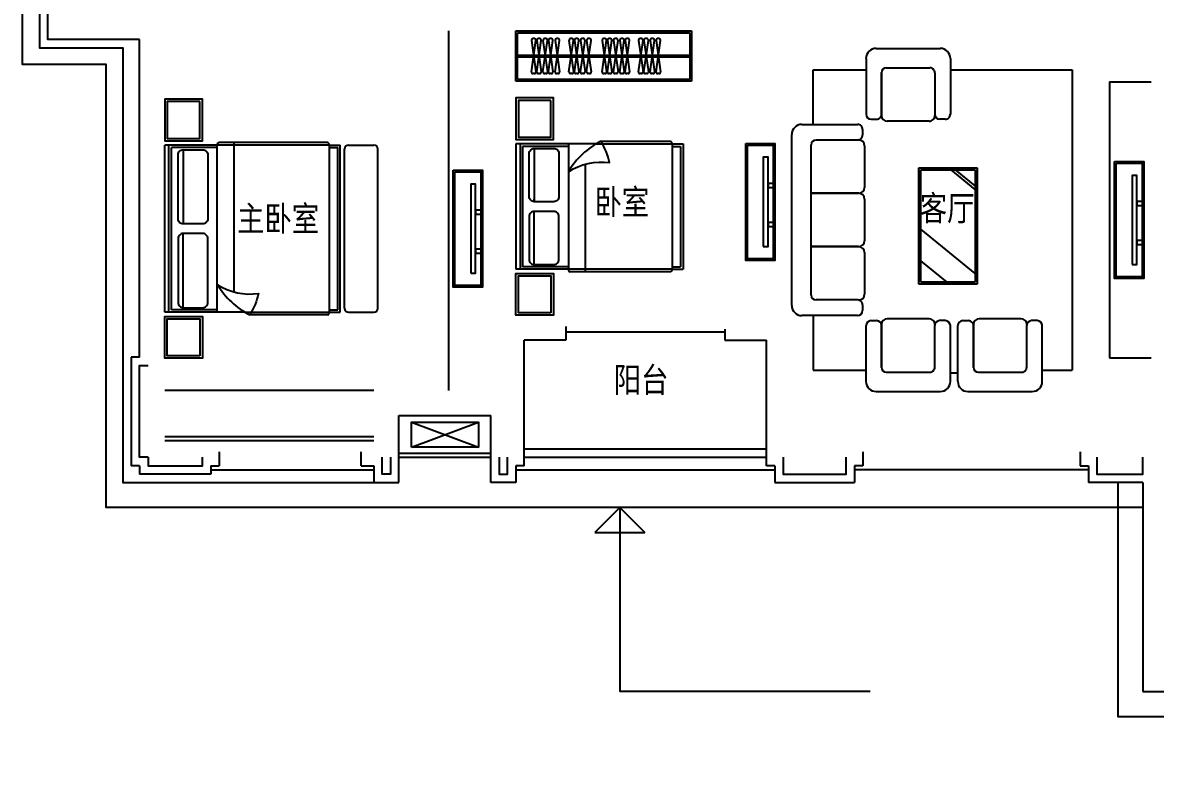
# Model space of a CAD drawing. Extents: x 544659 to 588977, y -8328 to 21775.
# Drawn here: x 549177 to 562727, y 3425 to 12525 of the extents above; entities that cross this region are included whole.
import ezdxf

# ---------------------------------------------------------------- set-up
doc = ezdxf.new("R2010")
doc.units = 0
doc.header["$LTSCALE"] = 1000
doc.header["$MEASUREMENT"] = 0
doc.linetypes.add('CONTINOUS', pattern=[0])
for name, color, linetype in [('DIM_ELEV', 3, 'CONTINUOUS'), ('J家具', 25, 'CONTINUOUS'), ('TEXT', 7, 'CONTINUOUS'), ('WALL', 9, 'CONTINUOUS'), ('WINDOW', 4, 'CONTINUOUS'), ('保温层', 42, 'CONTINUOUS'), ('剖面墙线', 254, 'CONTINUOUS'), ('栏杆', 2, 'CONTINUOUS'), ('看线', 157, 'CONTINUOUS'), ('空调', 231, 'CONTINOUS'), ('空调百叶', 35, 'CONTINUOUS')]:
    doc.layers.add(name, color=color, linetype=linetype)
doc.styles.add('-黑体', font='SIMHEI.TTF', dxfattribs={"width": 0.8})
doc.styles.add('DIM_FONT', font='SIMPLEX.shx', dxfattribs={"width": 0.8})

# ---------------------------------------------------------------- blocks, each defined once
blk = doc.blocks.new('ds')
at = {"layer": 'J家具', "ltscale": 0.5}
blk.add_lwpolyline([(0, -700), (350, -700), (350, 700), (0, 700)], close=True, dxfattribs=at)
at = {"layer": 'J家具', "color": 251, "ltscale": 40}
for points in [[(20, -680), (330, -680), (330, 680), (20, 680)], [(210, 533), (268, 533), (268, -533), (210, -533)], [(268, 294), (350, 294), (350, 246), (268, 246)], [(268, -172), (350, -172), (350, -220), (268, -220)]]:
    blk.add_lwpolyline(points, close=True, dxfattribs=at)
blk = doc.blocks.new('fsfsfsf')
at = {"layer": 'J家具'}
for p, q in [((-3930, -92896), (-3161, -92896)), ((-4050, -93016), (-4050, -93683)), ((-3041, -93016), (-3041, -93683)), ((-4682, -93153), (-4050, -93153)), ((-4682, -93805), (-4682, -93153)), ((-3865, -93697), (-3865, -93184)), ((-3865, -93184), (-3865, -93697)), ((-3865, -93186), (-3865, -93685)), ((-3807, -93128), (-3285, -93128)), ((-3227, -93186), (-3227, -93685)), ((-3041, -93153), (-1585, -93153)), ((-1585, -93153), (-1585, -96743)), ((-3990, -93743), (-3923, -93743)), ((-3101, -93743), (-3169, -93743)), ((-4818, -93805), (-4151, -93805)), ((-4091, -93865), (-4091, -93932)), ((-3296, -93766), (-3795, -93766)), ((-4938, -95971), (-4938, -93925)), ((-4648, -93991), (-4149, -93991)), ((-4706, -94629), (-4706, -94049)), ((-4068, -94060), (-4068, -94559)), ((-3416, -95716), (-3416, -94323)), ((-3416, -94323), (-2719, -94323)), ((-3393, -95692), (-3393, -94346)), ((-3393, -94346), (-2743, -94346)), ((-2743, -94583), (-3033, -94346)), ((-2743, -94540), (-2979, -94346)), ((-2743, -94346), (-2743, -95692)), ((-2719, -94323), (-2719, -95716)), ((-4706, -95267), (-4706, -94629)), ((-4138, -94629), (-4706, -94629)), ((-4706, -94629), (-4138, -94629)), ((-4068, -94698), (-4068, -95197)), ((-2743, -95587), (-3393, -95056)), ((-4706, -95847), (-4706, -95267)), ((-4138, -95267), (-4706, -95267)), ((-4706, -95267), (-4138, -95267)), ((-4068, -95337), (-4068, -95836)), ((-3078, -95692), (-3393, -95435)), ((-2719, -95716), (-3416, -95716)), ((-2743, -95692), (-3393, -95692)), ((-4149, -95905), (-4648, -95905)), ((-4091, -95963), (-4091, -96031)), ((-4151, -96091), (-4818, -96091)), ((-4682, -96091), (-4682, -96743)), ((-3990, -96152), (-3923, -96152)), ((-3865, -96199), (-3865, -96712)), ((-3865, -96712), (-3865, -96199)), ((-3296, -96129), (-3795, -96129)), ((-3101, -96152), (-3169, -96152)), ((-2891, -96152), (-2823, -96152)), ((-2765, -96199), (-2765, -96712)), ((-2765, -96712), (-2765, -96199)), ((-2196, -96129), (-2695, -96129)), ((-2001, -96152), (-2069, -96152)), ((-4050, -96880), (-4050, -96212)), ((-3865, -96710), (-3865, -96210)), ((-3227, -96710), (-3227, -96210)), ((-3041, -96880), (-3041, -96212)), ((-2951, -96880), (-2951, -96212)), ((-2765, -96710), (-2765, -96210)), ((-2127, -96710), (-2127, -96210)), ((-1941, -96880), (-1941, -96212)), ((-4682, -96743), (-4050, -96743)), ((-1941, -96743), (-1585, -96743)), ((-3807, -96768), (-3285, -96768)), ((-3041, -96778), (-2951, -96778)), ((-2707, -96768), (-2185, -96768)), ((-3930, -97000), (-3161, -97000)), ((-2831, -97000), (-2061, -97000))]:
    blk.add_line(p, q, dxfattribs=at)
for centre, major_axis, start_param, end_param in [((-3930, -93016), (-84.9, -84.9), 3.926991, 5.497787), ((-3161, -93016), (-84.9, 84.9), 3.926991, 5.497787), ((-3807, -93186), (-41, 41), 5.497787, 7.068583), ((-3807, -93186), (-41, 41), 5.497787, 7.068583), ((-3285, -93186), (-41, -41), 2.356194, 3.926991), ((-3285, -93186), (-41, -41), 2.356194, 3.926991), ((-3990, -93683), (-42.4, -42.4), -0.785398, 0.785398), ((-3923, -93685), (-41, 41), 2.356194, 3.926991), ((-3795, -93697), (-49.2, 49.2), 0.785398, 2.356194), ((-3296, -93697), (-49.2, 49.2), 2.356194, 3.926991), ((-3169, -93685), (-41, -41), -0.785398, 0.785398), ((-3101, -93683), (-42.4, 42.4), 2.356194, 3.926991), ((-4818, -93925), (-84.9, 84.9), 5.497787, 7.068583), ((-4151, -93865), (-42.4, -42.4), 2.356194, 3.926991), ((-4648, -94049), (-41, 41), 5.497787, 7.068583), ((-4648, -94049), (-41, 41), 5.497787, 7.068583), ((-4149, -93932), (-41, 41), 2.356194, 3.926991), ((-4138, -94060), (-49.2, 49.2), 3.926991, 5.497787), ((-4138, -94559), (-49.2, -49.2), 0.785398, 2.356194), ((-4138, -94698), (-49.2, 49.2), 3.926991, 5.497787), ((-4138, -95197), (-49.2, -49.2), 0.785398, 2.356194), ((-4138, -95337), (-49.2, 49.2), 3.926991, 5.497787), ((-4648, -95847), (-41, 41), 0.785398, 2.356194), ((-4648, -95847), (-41, 41), 0.785398, 2.356194), ((-4149, -95963), (-41, -41), 2.356194, 3.926991), ((-4138, -95836), (-49.2, -49.2), 0.785398, 2.356194), ((-4818, -95971), (-84.9, 84.9), 0.785398, 2.356194), ((-4151, -96031), (-42.4, -42.4), 0.785398, 2.356194), ((-3990, -96212), (-42.4, -42.4), 3.926991, 5.497787), ((-3923, -96210), (-41, 41), 3.926991, 5.497787), ((-3795, -96199), (-49.2, -49.2), 3.926991, 5.497787), ((-3296, -96199), (-49.2, 49.2), 3.926991, 5.497787), ((-3169, -96210), (-41, -41), 3.926991, 5.497787), ((-3101, -96212), (-42.4, 42.4), 3.926991, 5.497787), ((-2891, -96212), (-42.4, -42.4), 3.926991, 5.497787), ((-2823, -96210), (-41, 41), 3.926991, 5.497787), ((-2695, -96199), (-49.2, -49.2), 3.926991, 5.497787), ((-2196, -96199), (-49.2, 49.2), 3.926991, 5.497787), ((-2069, -96210), (-41, -41), 3.926991, 5.497787), ((-2001, -96212), (-42.4, 42.4), 3.926991, 5.497787), ((-3807, -96710), (-41, -41), -0.785398, 0.785398), ((-3807, -96710), (-41, -41), -0.785398, 0.785398), ((-3285, -96710), (-41, 41), 2.356194, 3.926991), ((-3285, -96710), (-41, 41), 2.356194, 3.926991), ((-2707, -96710), (-41, -41), -0.785398, 0.785398), ((-2707, -96710), (-41, -41), -0.785398, 0.785398), ((-2185, -96710), (-41, 41), 2.356194, 3.926991), ((-2185, -96710), (-41, 41), 2.356194, 3.926991), ((-3930, -96880), (-84.9, 84.9), 0.785398, 2.356194), ((-3161, -96880), (-84.9, -84.9), 0.785398, 2.356194), ((-2831, -96880), (-84.9, 84.9), 0.785398, 2.356194), ((-2061, -96880), (-84.9, -84.9), 0.785398, 2.356194)]:
    blk.add_ellipse(centre, major_axis=major_axis, ratio=1, start_param=start_param, end_param=end_param, dxfattribs=at)
blk = doc.blocks.new('c05')
at = {"layer": 'J家具'}
for p, q in [((-1000, -962), (-1000, 0)), ((-1000, 0), (1000, 0)), ((1000, -629), (1000, 0)), ((-1000, -50), (1000, -50)), ((-970, -80), (970, -80)), ((-970, -629), (-970, -80)), ((970, -629), (970, -80)), ((-945, -220), (-58, -220)), ((945, -220), (58, -220)), ((-1000, -629), (1010, -629)), ((1000, -1970), (1000, -629)), ((1030, -1950), (1030, -649)), ((-747, -829), (1030, -829)), ((-1030, -1950), (-1030, -1017)), ((-1000, -962), (-1000, -1970)), ((-1000, -1970), (1000, -1970)), ((-1000, -1970), (-1000, -2100)), ((-970, -1970), (-970, -2070)), ((970, -1970), (970, -2070)), ((1000, -1970), (1000, -2100)), ((-1000, -2100), (1000, -2100)), ((-970, -2070), (970, -2070)), ((-950, -2150), (950, -2150)), ((-1000, -2200), (-1000, -2500)), ((1000, -2200), (1000, -2500)), ((-950, -2550), (950, -2550))]:
    blk.add_line(p, q, dxfattribs=at)
for points in [[(-1550, -450), (-1550, 0), (-1050, 0), (-1050, -450), (-1550, -450), (-1550, -370)], [(1550, -450), (1550, 0), (1050, 0), (1050, -450), (1550, -450), (1550, -370)]]:
    blk.add_lwpolyline(points, dxfattribs=at)
for points in [[(-1520, -420), (-1520, -30), (-1080, -30), (-1080, -420)], [(1520, -420), (1520, -30), (1080, -30), (1080, -420)]]:
    blk.add_lwpolyline(points, close=True, dxfattribs=at)
for points in [[(-945, -220), (-945, -455, 0.414214), (-885, -515), (-118, -515, 0.414214), (-58, -455), (-58, -220, 0.414214), (-118, -160), (-885, -160, 0.414214)], [(945, -220), (945, -455, -0.414214), (885, -515), (118, -515, -0.414214), (58, -455), (58, -220, -0.414214), (118, -160), (885, -160, -0.414214)]]:
    blk.add_lwpolyline(points, format="xyb", close=True, dxfattribs=at)
blk.add_lwpolyline([(-667, -629, 0.180302), (-775, -1121, -0.088637), (-1030, -1017, 28871.271551)], format="xyb", dxfattribs=at)
for centre, radius, start, end in [((-187, -1442), 944, 120.6075, 153.2773), ((1010, -649), 20, 0, 90), ((-1001, -1939), 30.7, 200.3566, 272.3152), ((1001, -1939), 30.7, 267.6884, 339.6917), ((-950, -2200), 50, 90, 180), ((950, -2200), 50, 0, 90), ((-950, -2500), 50, 180, 270), ((950, -2500), 50, 270, 0)]:
    blk.add_arc(centre, radius, start, end, dxfattribs=at)
blk = doc.blocks.new('c04')
at = {"layer": 'J家具'}
for p, q in [((-750, -629), (-750, 0)), ((750, 0), (-750, 0)), ((750, -962), (750, 0)), ((750, -50), (-750, -50)), ((720, -80), (-720, -80)), ((-720, -629), (-720, -80)), ((720, -629), (720, -80)), ((-695, -220), (-58, -220)), ((58, -220), (92, -220)), ((695, -220), (58, -220)), ((-780, -1850), (-780, -649)), ((750, -629), (-760, -629)), ((-750, -1870), (-750, -629)), ((497, -829), (-780, -829)), ((750, -962), (750, -1870)), ((780, -1850), (780, -1017)), ((750, -1870), (-750, -1870)), ((-750, -1870), (-750, -2000)), ((-720, -1870), (-720, -1970)), ((720, -1870), (720, -1970)), ((750, -1870), (750, -2000)), ((750, -2000), (-750, -2000)), ((720, -1970), (-720, -1970))]:
    blk.add_line(p, q, dxfattribs=at)
for points in [[(-1300, -450), (-1300, 0), (-800, 0), (-800, -450), (-1300, -450), (-1300, -370)], [(1300, -450), (1300, 0), (800, 0), (800, -450), (1300, -450), (1300, -370)]]:
    blk.add_lwpolyline(points, dxfattribs=at)
for points in [[(-1270, -420), (-1270, -30), (-830, -30), (-830, -420)], [(1270, -420), (1270, -30), (830, -30), (830, -420)]]:
    blk.add_lwpolyline(points, close=True, dxfattribs=at)
for points in [[(-695, -220), (-695, -455, 0.414214), (-635, -515), (-118, -515, 0.414214), (-58, -455), (-58, -220, 0.414214), (-118, -160), (-635, -160, 0.414214)], [(695, -220), (695, -455, -0.414214), (635, -515), (118, -515, -0.414214), (58, -455), (58, -220, -0.414214), (118, -160), (635, -160, -0.414214)]]:
    blk.add_lwpolyline(points, format="xyb", close=True, dxfattribs=at)
blk.add_lwpolyline([(417, -629, -0.180302), (525, -1121, 0.088637), (780, -1017, -28871.271551)], format="xyb", dxfattribs=at)
for centre, radius, start, end in [((-760, -649), 20, 90, 180), ((-63, -1442), 944, 26.7227, 59.3925), ((-751, -1839), 30.7, 200.3083, 272.3116), ((751, -1839), 30.7, 267.6848, 339.6434)]:
    blk.add_arc(centre, radius, start, end, dxfattribs=at)
blk = doc.blocks.new('1234')
at = {"layer": '空调'}
for p, q in [((134658, 155047), (133858, 154747)), ((134658, 154747), (133858, 155047))]:
    blk.add_line(p, q, dxfattribs=at)
blk.add_lwpolyline([(134658, 154747), (134658, 155047), (133858, 155047), (133858, 154747)], close=True, dxfattribs=at)
blk = doc.blocks.new('A$C56D712EF')
at = {"layer": '看线'}
for points in [[(13200, 14050), (0, 14050), (0, 8800), (1000, 8800), (1000, 3600), (4000, 3600)], [(12900, 3600), (12900, 800), (16500, 800), (16500, 0), (21700, 0), (21700, 800), (25000, 800), (25000, 1700), (25000, 2000), (25000, 2000), (25000, 5350)]]:
    blk.add_lwpolyline(points, dxfattribs=at)

msp = doc.modelspace()

# ---------------------------------------------------------------- linework, layer by layer
at = {"layer": 'DIM_ELEV'}
for p, q in [((556322, 6725), (556022, 6425)), ((556322, 6725), (556622, 6425)), ((556022, 6425), (556622, 6425))]:
    msp.add_line(p, q, dxfattribs=at)
msp.add_lwpolyline([(556322, 6725), (556322, 4526), (559315, 4526)], dxfattribs=at)
at = {"layer": 'J家具'}
for p, q in [((554277, 8125), (554277, 12425)), ((555077, 12425), (557177, 12425)), ((555077, 11825), (555077, 12425)), ((555097, 12405), (557157, 12405)), ((555097, 11845), (555097, 12405)), ((555298, 12335), (555284, 12335)), ((555362, 12335), (555348, 12335)), ((555436, 12335), (555422, 12335)), ((555500, 12335), (555486, 12335)), ((555581, 12335), (555567, 12335)), ((555747, 12335), (555733, 12335)), ((555812, 12335), (555797, 12335)), ((555885, 12335), (555871, 12335)), ((555958, 12335), (555944, 12335)), ((556142, 12335), (556128, 12335)), ((556206, 12335), (556192, 12335)), ((556280, 12335), (556266, 12335)), ((556354, 12335), (556340, 12335)), ((556419, 12335), (556404, 12335)), ((556579, 12335), (556564, 12335)), ((556643, 12335), (556629, 12335)), ((556717, 12335), (556702, 12335)), ((556789, 12335), (556775, 12335)), ((557157, 12405), (557157, 11845)), ((557177, 12425), (557177, 11825)), ((555264, 11937), (555318, 12312)), ((555264, 12312), (555318, 11937)), ((555328, 11937), (555382, 12312)), ((555328, 12312), (555382, 11937)), ((555402, 11937), (555456, 12312)), ((555402, 12312), (555456, 11937)), ((555466, 11937), (555520, 12312)), ((555466, 12312), (555520, 11937)), ((555547, 11937), (555601, 12312)), ((555547, 12312), (555601, 11937)), ((555713, 11937), (555767, 12312)), ((555713, 12312), (555767, 11937)), ((555778, 11937), (555832, 12312)), ((555778, 12312), (555832, 11937)), ((555851, 11937), (555905, 12312)), ((555851, 12312), (555905, 11937)), ((555924, 11937), (555978, 12312)), ((555924, 12312), (555978, 11937)), ((556108, 11937), (556162, 12312)), ((556108, 12312), (556162, 11937)), ((556172, 11937), (556226, 12312)), ((556172, 12312), (556226, 11937)), ((556246, 11937), (556300, 12312)), ((556246, 12312), (556300, 11937)), ((556320, 11937), (556374, 12312)), ((556320, 12312), (556374, 11937)), ((556385, 11937), (556438, 12312)), ((556385, 12312), (556438, 11937)), ((556545, 11937), (556599, 12312)), ((556545, 12312), (556599, 11937)), ((556609, 11937), (556663, 12312)), ((556609, 12312), (556663, 11937)), ((556683, 11937), (556737, 12312)), ((556683, 12312), (556737, 11937)), ((556755, 11937), (556809, 12312)), ((556755, 12312), (556809, 11937)), ((555097, 12135), (557157, 12135)), ((555097, 12115), (557157, 12115)), ((557177, 11825), (555077, 11825)), ((557157, 11845), (555097, 11845)), ((555298, 11915), (555284, 11915)), ((555362, 11915), (555348, 11915)), ((555436, 11915), (555422, 11915)), ((555500, 11915), (555486, 11915)), ((555581, 11915), (555567, 11915)), ((555747, 11915), (555733, 11915)), ((555812, 11915), (555797, 11915)), ((555885, 11915), (555871, 11915)), ((555958, 11915), (555944, 11915)), ((556142, 11915), (556128, 11915)), ((556206, 11915), (556192, 11915)), ((556280, 11915), (556266, 11915)), ((556354, 11915), (556340, 11915)), ((556419, 11915), (556404, 11915)), ((556579, 11915), (556564, 11915)), ((556643, 11915), (556629, 11915)), ((556717, 11915), (556702, 11915)), ((556789, 11915), (556775, 11915)), ((562177, 11815), (562177, 8515)), ((562177, 11815), (562677, 11815)), ((562177, 8515), (562677, 8515))]:
    msp.add_line(p, q, dxfattribs=at)
for centre, start, end in [((555284, 12315), 90, 187.5946), ((555298, 12315), 352.4054, 90), ((555348, 12315), 90, 187.5946), ((555362, 12315), 352.4054, 90), ((555422, 12315), 90, 187.5946), ((555436, 12315), 352.4054, 90), ((555486, 12315), 90, 187.5946), ((555500, 12315), 352.4054, 90), ((555567, 12315), 90, 187.5946), ((555581, 12315), 352.4054, 90), ((555733, 12315), 90, 187.5946), ((555747, 12315), 352.4054, 90), ((555797, 12315), 90, 187.5946), ((555812, 12315), 352.4054, 90), ((555871, 12315), 90, 187.5946), ((555885, 12315), 352.4054, 90), ((555944, 12315), 90, 187.5946), ((555958, 12315), 352.4054, 90), ((556128, 12315), 90, 187.5946), ((556142, 12315), 352.4054, 90), ((556192, 12315), 90, 187.5946), ((556206, 12315), 352.4054, 90), ((556266, 12315), 90, 187.5946), ((556280, 12315), 352.4054, 90), ((556340, 12315), 90, 187.5946), ((556354, 12315), 352.4054, 90), ((556404, 12315), 90, 187.5946), ((556419, 12315), 352.4054, 90), ((556564, 12315), 90, 187.5946), ((556579, 12315), 352.4054, 90), ((556629, 12315), 90, 187.5946), ((556643, 12315), 352.4054, 90), ((556702, 12315), 90, 187.5946), ((556717, 12315), 352.4054, 90), ((556775, 12315), 90, 187.5946), ((556789, 12315), 352.4054, 90), ((555284, 11935), 172.4054, 270), ((555298, 11935), 270, 7.5946), ((555348, 11935), 172.4054, 270), ((555362, 11935), 270, 7.5946), ((555422, 11935), 172.4054, 270), ((555436, 11935), 270, 7.5946), ((555486, 11935), 172.4054, 270), ((555500, 11935), 270, 7.5946), ((555567, 11935), 172.4054, 270), ((555581, 11935), 270, 7.5946), ((555733, 11935), 172.4054, 270), ((555747, 11935), 270, 7.5946), ((555797, 11935), 172.4054, 270), ((555812, 11935), 270, 7.5946), ((555871, 11935), 172.4054, 270), ((555885, 11935), 270, 7.5946), ((555944, 11935), 172.4054, 270), ((555958, 11935), 270, 7.5946), ((556128, 11935), 172.4054, 270), ((556142, 11935), 270, 7.5946), ((556192, 11935), 172.4054, 270), ((556206, 11935), 270, 7.5946), ((556266, 11935), 172.4054, 270), ((556280, 11935), 270, 7.5946), ((556340, 11935), 172.4054, 270), ((556354, 11935), 270, 7.5946), ((556404, 11935), 172.4054, 270), ((556419, 11935), 270, 7.5946), ((556564, 11935), 172.4054, 270), ((556579, 11935), 270, 7.5946), ((556629, 11935), 172.4054, 270), ((556643, 11935), 270, 7.5946), ((556702, 11935), 172.4054, 270), ((556717, 11935), 270, 7.5946), ((556775, 11935), 172.4054, 270), ((556789, 11935), 270, 7.5946)]:
    msp.add_arc(centre, 20, start, end, dxfattribs=at)
at = {"layer": 'WALL'}
for points in [[(550677, 7325), (550577, 7325), (550577, 8425), (550677, 8425)], [(550677, 7325), (550677, 7225), (551327, 7225), (551327, 7325)], [(553577, 7325), (553577, 7125), (553477, 7125), (553477, 7325)], [(554877, 7325), (554877, 7125), (554977, 7125), (554977, 7325)], [(558277, 7325), (558277, 7125), (559027, 7125), (559027, 7325)], [(562027, 7325), (562027, 7125), (562577, 7125), (562577, 7325)]]:
    msp.add_lwpolyline(points, dxfattribs=at)
at = {"layer": 'WINDOW'}
msp.add_line((553377, 8125), (550877, 8125), dxfattribs=at)
at = {"layer": '保温层'}
for p, q in [((550577, 8525), (550577, 12325)), ((555677, 8891), (555677, 8725)), ((557577, 8860), (557577, 8725)), ((555177, 7225), (555177, 8725)), ((555677, 8725), (555177, 8725)), ((557577, 8725), (558077, 8725)), ((558077, 7225), (558077, 8725)), ((550477, 8525), (550477, 7225)), ((550577, 8525), (550477, 8525)), ((553677, 7825), (554777, 7825)), ((553677, 7025), (553677, 7825)), ((554777, 7025), (554777, 7825)), ((551527, 7391), (551527, 7225)), ((553227, 7225), (553227, 7391)), ((559227, 7391), (559227, 7225)), ((561827, 7391), (561827, 7225)), ((550577, 7225), (550477, 7225)), ((550577, 7225), (550577, 7125)), ((551427, 7225), (551427, 7125)), ((551427, 7225), (551527, 7225)), ((553227, 7225), (553377, 7225)), ((553377, 7225), (553377, 7025)), ((555177, 7225), (555077, 7225)), ((555077, 7225), (555077, 7025)), ((558177, 7225), (558077, 7225)), ((558177, 7225), (558177, 7025)), ((559127, 7225), (559127, 7025)), ((559227, 7225), (559127, 7225)), ((561827, 7225), (561927, 7225)), ((561927, 7225), (561927, 7025)), ((551427, 7125), (550577, 7125)), ((553377, 7025), (553677, 7025)), ((555077, 7025), (554777, 7025)), ((558177, 7025), (559127, 7025)), ((562577, 7025), (561927, 7025)), ((562577, 7025), (562577, 4525)), ((562577, 4525), (563027, 4525))]:
    msp.add_line(p, q, dxfattribs=at)
msp.add_lwpolyline([(550577, 12325), (549477, 12325), (549477, 17275), (549777, 17275), (549777, 17375), (550727, 17375), (550727, 17275), (551027, 17275), (551027, 17058)], dxfattribs=at)
at = {"layer": '栏杆'}
for p, q in [((550877, 7575), (553377, 7575)), ((550877, 7525), (553377, 7525)), ((555177, 7425), (558077, 7425)), ((555177, 7325), (558077, 7325))]:
    msp.add_line(p, q, dxfattribs=at)
at = {"layer": '看线'}
for p, q in [((555677, 8825), (557577, 8825)), ((551427, 7175), (553377, 7175)), ((555077, 7175), (558177, 7175)), ((561927, 7175), (559127, 7175)), ((562277, 6725), (562277, 4225)), ((562277, 4225), (565877, 4225))]:
    msp.add_line(p, q, dxfattribs=at)
msp.add_lwpolyline([(562577, 6725), (550177, 6725), (550177, 12025), (549177, 12025), (549177, 17675), (562577, 17675)], dxfattribs=at)
at = {"layer": '空调百叶'}
for p, q in [((553677, 7375), (554777, 7375)), ((553677, 7325), (554777, 7325))]:
    msp.add_line(p, q, dxfattribs=at)

# ---------------------------------------------------------------- block references
at = {"layer": 'J家具'}
msp.add_blockref('fsfsfsf', (563316, 105112), dxfattribs=at)
at = {"layer": 'J家具', "rotation": 90}
for name, p in [('c05', (550877, 10060)), ('c04', (555077, 10325))]:
    msp.add_blockref(name, p, dxfattribs=at)
at = {"layer": 'J家具', "xscale": -1, "rotation": 180}
for p in [(557827, 10381), (562239, 10165), (554327, 10060)]:
    msp.add_blockref('ds', p, dxfattribs=at)
at = {"layer": '剖面墙线'}
msp.add_blockref('A$C56D712EF', (549377, 3425), dxfattribs=at)
at = {"layer": '空调', "xscale": -1}
msp.add_blockref('1234', (688488, -147301), dxfattribs=at)

# ---------------------------------------------------------------- texts
at = {"layer": 'J家具', "style": 'DIM_FONT', "width": 0.7, "flags": 9}
for tag, p, s in [('XSIZE', (555292, 12140, 0), '54'), ('YSIZE', (555292, 12140, 0), '450'), ('XSIZE', (555357, 12140, 0), '54'), ('YSIZE', (555357, 12140, 0), '450'), ('XSIZE', (555430, 12140, 0), '54'), ('YSIZE', (555430, 12140, 0), '450'), ('XSIZE', (555495, 12140, 0), '54'), ('YSIZE', (555495, 12140, 0), '450'), ('XSIZE', (555576, 12140, 0), '54'), ('YSIZE', (555576, 12140, 0), '450'), ('XSIZE', (555742, 12140, 0), '54'), ('YSIZE', (555742, 12140, 0), '450'), ('XSIZE', (555806, 12140, 0), '54'), ('YSIZE', (555806, 12140, 0), '450'), ('XSIZE', (555880, 12140, 0), '54'), ('YSIZE', (555880, 12140, 0), '450'), ('XSIZE', (555952, 12140, 0), '54'), ('YSIZE', (555952, 12140, 0), '450'), ('XSIZE', (556136, 12140, 0), '54'), ('YSIZE', (556136, 12140, 0), '450'), ('XSIZE', (556200, 12140, 0), '54'), ('YSIZE', (556200, 12140, 0), '450'), ('XSIZE', (556274, 12140, 0), '54'), ('YSIZE', (556274, 12140, 0), '450'), ('XSIZE', (556348, 12140, 0), '54'), ('YSIZE', (556348, 12140, 0), '450'), ('XSIZE', (556413, 12140, 0), '54'), ('YSIZE', (556413, 12140, 0), '450'), ('XSIZE', (556573, 12140, 0), '54'), ('YSIZE', (556573, 12140, 0), '450'), ('XSIZE', (556637, 12140, 0), '54'), ('YSIZE', (556637, 12140, 0), '450'), ('XSIZE', (556711, 12140, 0), '54'), ('YSIZE', (556711, 12140, 0), '450'), ('XSIZE', (556783, 12140, 0), '54'), ('YSIZE', (556783, 12140, 0), '450')]:
    msp.add_attdef(tag, p, s, height=0.5, rotation=180, dxfattribs=at)
at = {"layer": 'TEXT', "style": '-黑体', "width": 0.8}
for s, p in [('卧室', (556018, 10230)), ('客厅', (559909, 10155)), ('主卧室', (551742, 10031)), ('阳台', (556248, 8102))]:
    msp.add_text(s, height=300, dxfattribs=at).set_placement(p)

doc.saveas('drawing.dxf')
